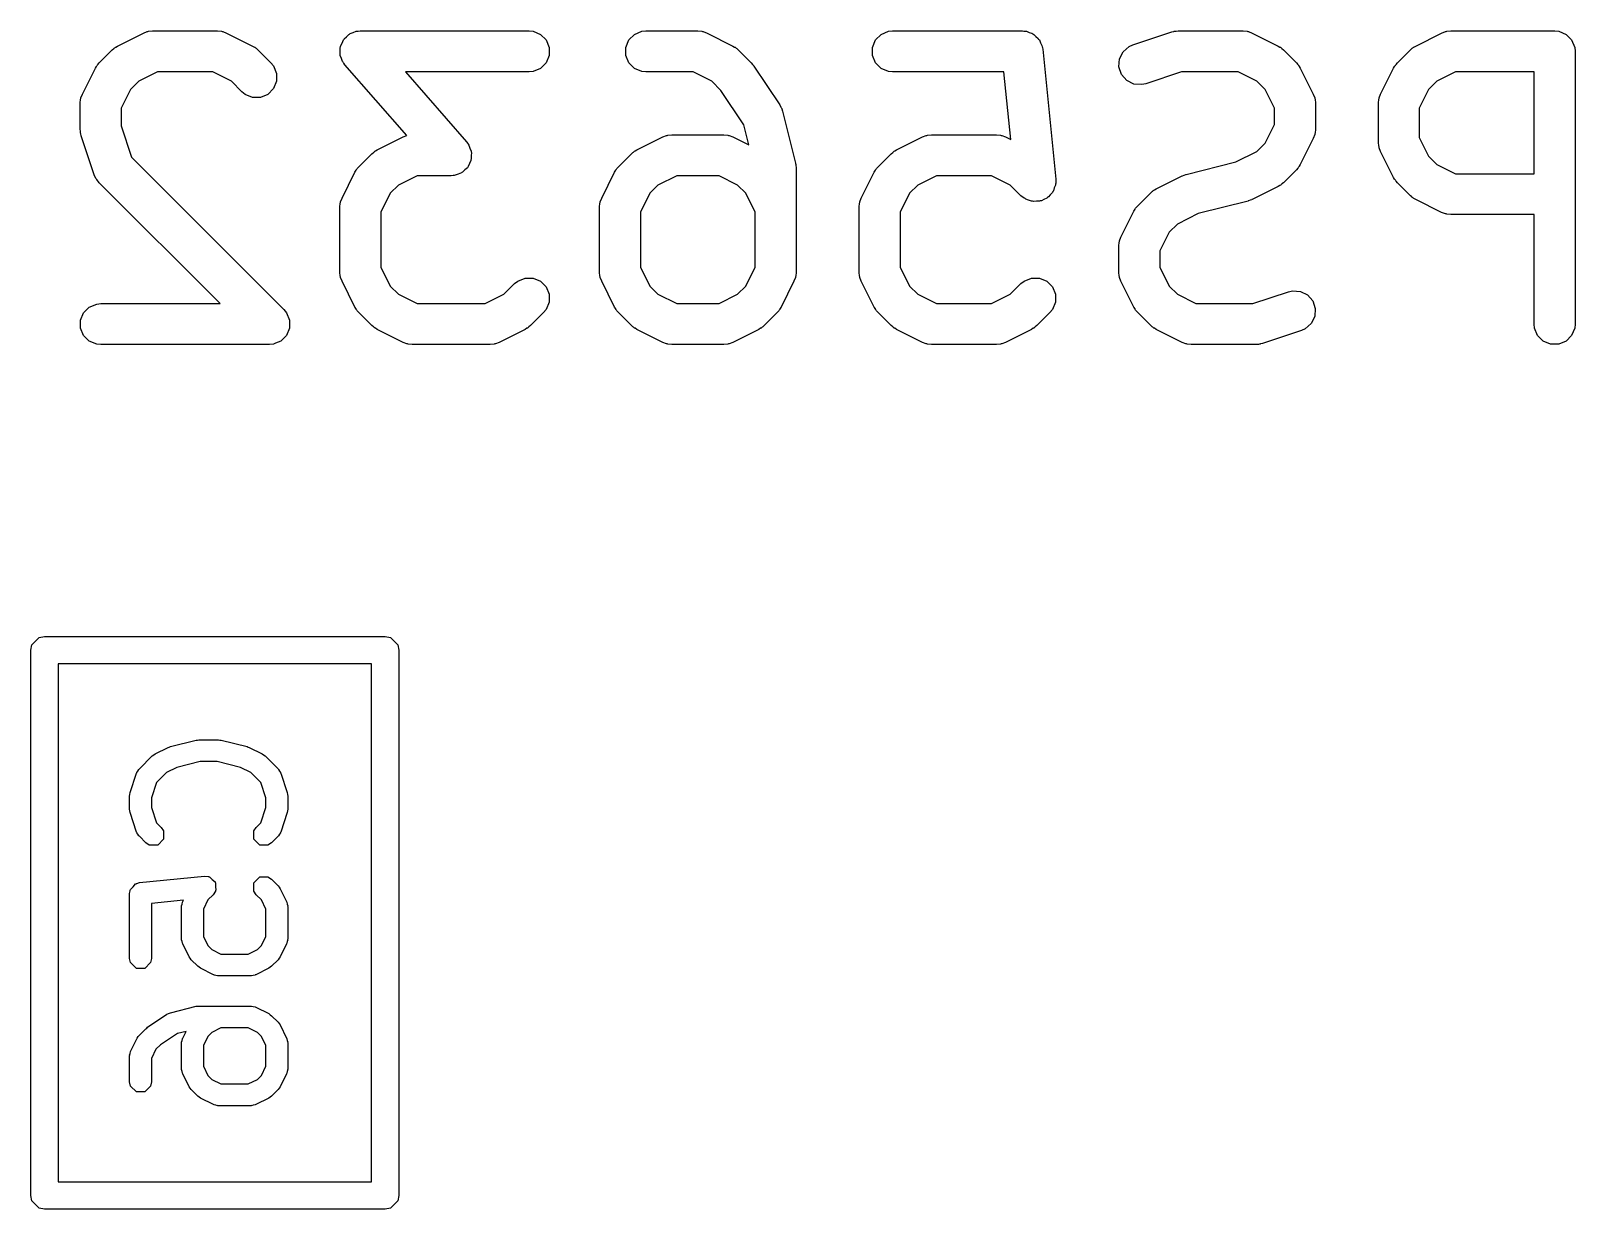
# Model space of a CAD drawing. Extents: x 2.01 to 5.6, y -4.28 to -1.65.
# Drawn here: x 3.1663 to 3.3893, y -3.8976 to -3.7276 of the extents above; entities that cross this region are included whole.
import ezdxf

# ---------------------------------------------------------------- set-up
doc = ezdxf.new("R2010")
doc.units = 0
doc.header["$MEASUREMENT"] = 0
doc.layers.add('BLACK', color=7, linetype='CONTINUOUS')

msp = doc.modelspace()

# ---------------------------------------------------------------- linework, layer by layer
at = {"layer": 'BLACK', "linetype": 'CONTINUOUS'}
for p, q in [((3.17884, -3.72974), (3.18259, -3.72786)), ((3.18259, -3.72786), (3.18313, -3.72766)), ((3.18313, -3.72766), (3.18324, -3.72765)), ((3.18324, -3.72765), (3.18334, -3.72761)), ((3.18334, -3.72761), (3.18391, -3.72755)), ((3.18391, -3.72755), (3.19329, -3.72755)), ((3.19329, -3.72755), (3.19386, -3.72761)), ((3.19386, -3.72761), (3.19396, -3.72765)), ((3.19396, -3.72765), (3.19407, -3.72766)), ((3.19407, -3.72766), (3.19461, -3.72786)), ((3.19461, -3.72786), (3.19836, -3.72974)), ((3.21157, -3.7287), (3.21193, -3.72839)), ((3.21193, -3.72839), (3.21227, -3.72805)), ((3.21227, -3.72805), (3.21236, -3.72801)), ((3.21236, -3.72801), (3.21244, -3.72795)), ((3.21244, -3.72795), (3.21289, -3.72779)), ((3.21289, -3.72779), (3.21333, -3.72761)), ((3.21333, -3.72761), (3.21348, -3.72759)), ((3.21348, -3.72759), (3.21353, -3.72758)), ((3.21353, -3.72758), (3.21361, -3.72758)), ((3.21361, -3.72758), (3.21391, -3.72755)), ((3.21391, -3.72755), (3.23828, -3.72755)), ((3.23828, -3.72755), (3.23886, -3.72761)), ((3.23886, -3.72761), (3.23992, -3.72805)), ((3.23992, -3.72805), (3.24074, -3.72886)), ((3.2527, -3.72886), (3.25352, -3.72805)), ((3.25352, -3.72805), (3.25458, -3.72761)), ((3.25458, -3.72761), (3.25516, -3.72755)), ((3.25516, -3.72755), (3.26265, -3.72755)), ((3.26265, -3.72755), (3.26323, -3.72761)), ((3.26323, -3.72761), (3.26333, -3.72765)), ((3.26333, -3.72765), (3.26343, -3.72766)), ((3.26343, -3.72766), (3.26398, -3.72786)), ((3.26398, -3.72786), (3.26772, -3.72974)), ((3.28832, -3.72886), (3.28914, -3.72805)), ((3.28914, -3.72805), (3.2902, -3.72761)), ((3.2902, -3.72761), (3.29078, -3.72755)), ((3.29078, -3.72755), (3.30952, -3.72755)), ((3.30952, -3.72755), (3.30974, -3.72757)), ((3.30974, -3.72757), (3.30981, -3.72757)), ((3.30981, -3.72757), (3.30988, -3.72759)), ((3.30988, -3.72759), (3.3101, -3.72761)), ((3.3101, -3.72761), (3.3105, -3.72777)), ((3.3105, -3.72777), (3.31091, -3.7279)), ((3.31091, -3.7279), (3.31103, -3.72799)), ((3.31103, -3.72799), (3.31116, -3.72805)), ((3.31116, -3.72805), (3.31147, -3.72835)), ((3.31147, -3.72835), (3.3118, -3.72863)), ((3.32546, -3.72958), (3.33109, -3.7277)), ((3.33109, -3.7277), (3.33137, -3.72764)), ((3.33137, -3.72764), (3.33144, -3.72761)), ((3.33144, -3.72761), (3.33155, -3.7276)), ((3.33155, -3.7276), (3.33165, -3.72758)), ((3.33165, -3.72758), (3.33173, -3.72758)), ((3.33173, -3.72758), (3.33202, -3.72755)), ((3.33202, -3.72755), (3.34139, -3.72755)), ((3.34139, -3.72755), (3.34197, -3.72761)), ((3.34197, -3.72761), (3.34207, -3.72765)), ((3.34207, -3.72765), (3.34217, -3.72766)), ((3.34217, -3.72766), (3.34272, -3.72786)), ((3.34272, -3.72786), (3.34646, -3.72974)), ((3.36632, -3.72974), (3.37007, -3.72786)), ((3.37007, -3.72786), (3.37061, -3.72766)), ((3.37061, -3.72766), (3.37072, -3.72765)), ((3.37072, -3.72765), (3.37081, -3.72761)), ((3.37081, -3.72761), (3.37139, -3.72755)), ((3.37139, -3.72755), (3.38639, -3.72755)), ((3.38639, -3.72755), (3.38697, -3.72761)), ((3.38697, -3.72761), (3.38803, -3.72805)), ((3.38803, -3.72805), (3.38884, -3.72886)), ((3.1762, -3.73217), (3.17808, -3.73029)), ((3.17808, -3.73029), (3.1783, -3.73011)), ((3.1783, -3.73011), (3.17835, -3.73005)), ((3.17835, -3.73005), (3.17844, -3.72999)), ((3.17844, -3.72999), (3.17852, -3.72992)), ((3.17852, -3.72992), (3.1786, -3.72989)), ((3.1786, -3.72989), (3.17884, -3.72974)), ((3.19836, -3.72974), (3.19861, -3.72989)), ((3.19861, -3.72989), (3.19868, -3.72992)), ((3.19868, -3.72992), (3.19876, -3.72999)), ((3.19876, -3.72999), (3.19885, -3.73005)), ((3.19885, -3.73005), (3.1989, -3.73011)), ((3.1989, -3.73011), (3.19913, -3.73029)), ((3.19913, -3.73029), (3.201, -3.73217)), ((3.21098, -3.73089), (3.21101, -3.73041)), ((3.21101, -3.72993), (3.21105, -3.72984)), ((3.21101, -3.73041), (3.21101, -3.72993)), ((3.21105, -3.72984), (3.21106, -3.72974)), ((3.21106, -3.72974), (3.21127, -3.72931)), ((3.21127, -3.72931), (3.21146, -3.72886)), ((3.21146, -3.72886), (3.21153, -3.72879)), ((3.21153, -3.72879), (3.21157, -3.7287)), ((3.24074, -3.72886), (3.24118, -3.72993)), ((3.24118, -3.72993), (3.24118, -3.73108)), ((3.25226, -3.72993), (3.2527, -3.72886)), ((3.25226, -3.73108), (3.25226, -3.72993)), ((3.26772, -3.72974), (3.26797, -3.72989)), ((3.26797, -3.72989), (3.26804, -3.72992)), ((3.26804, -3.72992), (3.26813, -3.72999)), ((3.26813, -3.72999), (3.26821, -3.73005)), ((3.26821, -3.73005), (3.26827, -3.73011)), ((3.26827, -3.73011), (3.26849, -3.73029)), ((3.26849, -3.73029), (3.27037, -3.73217)), ((3.28788, -3.72993), (3.28832, -3.72886)), ((3.28788, -3.73108), (3.28788, -3.72993)), ((3.3118, -3.72863), (3.31187, -3.72876)), ((3.31187, -3.72876), (3.31198, -3.72886)), ((3.31198, -3.72886), (3.31214, -3.72926)), ((3.31214, -3.72926), (3.31235, -3.72964)), ((3.31235, -3.72964), (3.31239, -3.72986)), ((3.31239, -3.72986), (3.31242, -3.72993)), ((3.31242, -3.72993), (3.31242, -3.73)), ((3.31242, -3.73), (3.31246, -3.73021)), ((3.31246, -3.73021), (3.31434, -3.74896)), ((3.32355, -3.7316), (3.32406, -3.73057)), ((3.32406, -3.73057), (3.32493, -3.72981)), ((3.32493, -3.72981), (3.32546, -3.72958)), ((3.34646, -3.72974), (3.34671, -3.72989)), ((3.34671, -3.72989), (3.34678, -3.72992)), ((3.34678, -3.72992), (3.34687, -3.72999)), ((3.34687, -3.72999), (3.34695, -3.73005)), ((3.34695, -3.73005), (3.34701, -3.73011)), ((3.34701, -3.73011), (3.34723, -3.73029)), ((3.34723, -3.73029), (3.34911, -3.73217)), ((3.36368, -3.73217), (3.36555, -3.73029)), ((3.36555, -3.73029), (3.36578, -3.73011)), ((3.36578, -3.73011), (3.36583, -3.73005)), ((3.36583, -3.73005), (3.36592, -3.72999)), ((3.36592, -3.72999), (3.366, -3.72992)), ((3.366, -3.72992), (3.36607, -3.72989)), ((3.36607, -3.72989), (3.36632, -3.72974)), ((3.38884, -3.72886), (3.38929, -3.72993)), ((3.38929, -3.72993), (3.38934, -3.7305)), ((3.38934, -3.7305), (3.38934, -3.76987)), ((3.17377, -3.73668), (3.17565, -3.73293)), ((3.17565, -3.73293), (3.17581, -3.73269)), ((3.17581, -3.73269), (3.17584, -3.73261)), ((3.17584, -3.73261), (3.1759, -3.73253)), ((3.1759, -3.73253), (3.17596, -3.73244)), ((3.17596, -3.73244), (3.17602, -3.73239)), ((3.17602, -3.73239), (3.1762, -3.73217)), ((3.201, -3.73217), (3.20137, -3.73261)), ((3.20137, -3.73261), (3.20181, -3.73368)), ((3.21101, -3.73098), (3.21098, -3.73089)), ((3.21101, -3.73108), (3.21101, -3.73098)), ((3.2112, -3.73152), (3.21101, -3.73108)), ((3.21135, -3.73198), (3.2112, -3.73152)), ((3.21143, -3.73209), (3.21135, -3.73198)), ((3.21146, -3.73215), (3.21143, -3.73209)), ((3.21151, -3.7322), (3.21146, -3.73215)), ((3.21169, -3.73245), (3.21151, -3.7322)), ((3.22062, -3.74266), (3.21169, -3.73245)), ((3.23992, -3.73296), (3.23886, -3.7334)), ((3.24074, -3.73215), (3.23992, -3.73296)), ((3.24118, -3.73108), (3.24074, -3.73215)), ((3.2527, -3.73215), (3.25226, -3.73108)), ((3.25352, -3.73296), (3.2527, -3.73215)), ((3.25458, -3.7334), (3.25352, -3.73296)), ((3.27037, -3.73217), (3.27037, -3.73217)), ((3.27037, -3.73217), (3.27037, -3.73217)), ((3.27037, -3.73217), (3.27056, -3.7324)), ((3.27056, -3.7324), (3.27073, -3.73261)), ((3.27073, -3.73261), (3.27073, -3.73261)), ((3.27073, -3.73261), (3.27074, -3.73262)), ((3.27074, -3.73262), (3.27449, -3.73824)), ((3.28832, -3.73215), (3.28788, -3.73108)), ((3.28914, -3.73296), (3.28832, -3.73215)), ((3.2902, -3.7334), (3.28914, -3.73296)), ((3.32347, -3.73275), (3.32355, -3.7316)), ((3.32383, -3.73384), (3.32347, -3.73275)), ((3.34911, -3.73217), (3.34929, -3.73239)), ((3.34929, -3.73239), (3.34935, -3.73244)), ((3.34935, -3.73244), (3.34941, -3.73253)), ((3.34941, -3.73253), (3.34947, -3.73261)), ((3.34947, -3.73261), (3.3495, -3.73269)), ((3.3495, -3.73269), (3.34966, -3.73293)), ((3.34966, -3.73293), (3.35153, -3.73668)), ((3.36125, -3.73668), (3.36313, -3.73293)), ((3.36313, -3.73293), (3.36328, -3.73269)), ((3.36328, -3.73269), (3.36331, -3.73261)), ((3.36331, -3.73261), (3.36338, -3.73253)), ((3.36338, -3.73253), (3.36343, -3.73244)), ((3.36343, -3.73244), (3.36349, -3.73239)), ((3.36349, -3.73239), (3.36368, -3.73217)), ((3.18191, -3.73481), (3.18072, -3.736)), ((3.18461, -3.73346), (3.18191, -3.73481)), ((3.19259, -3.73346), (3.18461, -3.73346)), ((3.19529, -3.73481), (3.19259, -3.73346)), ((3.19682, -3.73634), (3.19529, -3.73481)), ((3.20181, -3.73483), (3.20137, -3.73589)), ((3.20181, -3.73368), (3.20181, -3.73483)), ((3.23828, -3.73346), (3.22042, -3.73346)), ((3.22042, -3.73346), (3.22926, -3.74356)), ((3.23886, -3.7334), (3.23828, -3.73346)), ((3.25516, -3.73346), (3.25458, -3.7334)), ((3.26196, -3.73346), (3.25516, -3.73346)), ((3.26466, -3.73481), (3.26196, -3.73346)), ((3.26598, -3.73614), (3.26466, -3.73481)), ((3.29078, -3.73346), (3.2902, -3.7334)), ((3.30685, -3.73346), (3.29078, -3.73346)), ((3.30783, -3.74323), (3.30685, -3.73346)), ((3.32459, -3.73471), (3.32383, -3.73384)), ((3.32562, -3.73523), (3.32459, -3.73471)), ((3.32677, -3.73531), (3.32562, -3.73523)), ((3.32733, -3.73518), (3.32677, -3.73531)), ((3.3325, -3.73346), (3.32733, -3.73518)), ((3.3407, -3.73346), (3.3325, -3.73346)), ((3.3434, -3.73481), (3.3407, -3.73346)), ((3.34459, -3.736), (3.3434, -3.73481)), ((3.36939, -3.73481), (3.36819, -3.736)), ((3.37209, -3.73346), (3.36939, -3.73481)), ((3.38344, -3.73346), (3.37209, -3.73346)), ((3.38344, -3.74817), (3.38344, -3.73346)), ((3.17346, -3.738), (3.17352, -3.73743)), ((3.17352, -3.73743), (3.17356, -3.73733)), ((3.17356, -3.73733), (3.17357, -3.73722)), ((3.17357, -3.73722), (3.17377, -3.73668)), ((3.18072, -3.736), (3.17937, -3.7387)), ((3.19727, -3.73671), (3.19682, -3.73634)), ((3.19834, -3.73715), (3.19727, -3.73671)), ((3.19949, -3.73715), (3.19834, -3.73715)), ((3.20055, -3.73671), (3.19949, -3.73715)), ((3.20137, -3.73589), (3.20055, -3.73671)), ((3.26929, -3.74109), (3.26598, -3.73614)), ((3.34594, -3.7387), (3.34459, -3.736)), ((3.35153, -3.73668), (3.35174, -3.73722)), ((3.35174, -3.73722), (3.35175, -3.73733)), ((3.35175, -3.73733), (3.35179, -3.73743)), ((3.35179, -3.73743), (3.35185, -3.738)), ((3.36094, -3.738), (3.361, -3.73743)), ((3.361, -3.73743), (3.36104, -3.73733)), ((3.36104, -3.73722), (3.36125, -3.73668)), ((3.36104, -3.73733), (3.36104, -3.73722)), ((3.36819, -3.736), (3.36684, -3.7387)), ((3.17346, -3.74175), (3.17346, -3.738)), ((3.17937, -3.7387), (3.17937, -3.74127)), ((3.27449, -3.73824), (3.27465, -3.73856)), ((3.27465, -3.73856), (3.2747, -3.73862)), ((3.2747, -3.73862), (3.27472, -3.73869)), ((3.27472, -3.73869), (3.27476, -3.73875)), ((3.27476, -3.73875), (3.27477, -3.73882)), ((3.27477, -3.73882), (3.27489, -3.73916)), ((3.27489, -3.73916), (3.27677, -3.74666)), ((3.34594, -3.74106), (3.34594, -3.7387)), ((3.35185, -3.738), (3.35185, -3.74175)), ((3.36094, -3.74363), (3.36094, -3.738)), ((3.36684, -3.7387), (3.36684, -3.74293)), ((3.17349, -3.74204), (3.17346, -3.74175)), ((3.17937, -3.74127), (3.18087, -3.74578)), ((3.27002, -3.74401), (3.26929, -3.74109)), ((3.34459, -3.74375), (3.34594, -3.74106)), ((3.35185, -3.74175), (3.35179, -3.74233)), ((3.17349, -3.74212), (3.17349, -3.74204)), ((3.17351, -3.74222), (3.17349, -3.74212)), ((3.17352, -3.74233), (3.17351, -3.74222)), ((3.17355, -3.7424), (3.17352, -3.74233)), ((3.17361, -3.74269), (3.17355, -3.7424)), ((3.17549, -3.74831), (3.17361, -3.74269)), ((3.21634, -3.74474), (3.22009, -3.74286)), ((3.22009, -3.74286), (3.22062, -3.74266)), ((3.22926, -3.74356), (3.22943, -3.74381)), ((3.22943, -3.74381), (3.22949, -3.74386)), ((3.22949, -3.74386), (3.22951, -3.74391)), ((3.22951, -3.74391), (3.22959, -3.74403)), ((3.22959, -3.74403), (3.22975, -3.74448)), ((3.25384, -3.74474), (3.25758, -3.74286)), ((3.25758, -3.74286), (3.25813, -3.74265)), ((3.25813, -3.74265), (3.25823, -3.74265)), ((3.25823, -3.74265), (3.25833, -3.74261)), ((3.25833, -3.74261), (3.25891, -3.74255)), ((3.25891, -3.74255), (3.2664, -3.74255)), ((3.2664, -3.74255), (3.26698, -3.74261)), ((3.26698, -3.74261), (3.26708, -3.74265)), ((3.26708, -3.74265), (3.26718, -3.74265)), ((3.26718, -3.74265), (3.26772, -3.74286)), ((3.26772, -3.74286), (3.27002, -3.74401)), ((3.29133, -3.74474), (3.29508, -3.74286)), ((3.29508, -3.74286), (3.29562, -3.74265)), ((3.29562, -3.74265), (3.29573, -3.74265)), ((3.29573, -3.74265), (3.29582, -3.74261)), ((3.29582, -3.74261), (3.2964, -3.74255)), ((3.2964, -3.74255), (3.30577, -3.74255)), ((3.30577, -3.74255), (3.30635, -3.74261)), ((3.30635, -3.74261), (3.30645, -3.74265)), ((3.30645, -3.74265), (3.30655, -3.74265)), ((3.30655, -3.74265), (3.30709, -3.74286)), ((3.30709, -3.74286), (3.30783, -3.74323)), ((3.3434, -3.74495), (3.34459, -3.74375)), ((3.35153, -3.74307), (3.34966, -3.74682)), ((3.35174, -3.74253), (3.35153, -3.74307)), ((3.35175, -3.74243), (3.35174, -3.74253)), ((3.35179, -3.74233), (3.35175, -3.74243)), ((3.361, -3.7442), (3.36094, -3.74363)), ((3.36104, -3.7443), (3.361, -3.7442)), ((3.36684, -3.74293), (3.36819, -3.74563)), ((3.18087, -3.74578), (3.20288, -3.76779)), ((3.2137, -3.74716), (3.21557, -3.74529)), ((3.21557, -3.74529), (3.2158, -3.7451)), ((3.2158, -3.7451), (3.21585, -3.74504)), ((3.21585, -3.74504), (3.21594, -3.74499)), ((3.21594, -3.74499), (3.21602, -3.74492)), ((3.21602, -3.74492), (3.21609, -3.74489)), ((3.21609, -3.74489), (3.21634, -3.74474)), ((3.22989, -3.74627), (3.22967, -3.7467)), ((3.22975, -3.74448), (3.22993, -3.74493)), ((3.22993, -3.74608), (3.22989, -3.74617)), ((3.22989, -3.74617), (3.22989, -3.74627)), ((3.22993, -3.74493), (3.22993, -3.74503)), ((3.22993, -3.74503), (3.22996, -3.74512)), ((3.22996, -3.74512), (3.22993, -3.7456)), ((3.22993, -3.7456), (3.22993, -3.74608)), ((3.25119, -3.74716), (3.25307, -3.74529)), ((3.25307, -3.74529), (3.25329, -3.7451)), ((3.25329, -3.7451), (3.25335, -3.74504)), ((3.25335, -3.74504), (3.25343, -3.74499)), ((3.25343, -3.74499), (3.25352, -3.74492)), ((3.25352, -3.74492), (3.25359, -3.74489)), ((3.25359, -3.74489), (3.25384, -3.74474)), ((3.28869, -3.74716), (3.29056, -3.74529)), ((3.29056, -3.74529), (3.29079, -3.7451)), ((3.29079, -3.7451), (3.29084, -3.74504)), ((3.29084, -3.74504), (3.29093, -3.74499)), ((3.29093, -3.74499), (3.29101, -3.74492)), ((3.29101, -3.74492), (3.29108, -3.74489)), ((3.29108, -3.74489), (3.29133, -3.74474)), ((3.34036, -3.74647), (3.3434, -3.74495)), ((3.36104, -3.74441), (3.36104, -3.7443)), ((3.36125, -3.74495), (3.36104, -3.74441)), ((3.36313, -3.7487), (3.36125, -3.74495)), ((3.36819, -3.74563), (3.36939, -3.74683)), ((3.17572, -3.74884), (3.17549, -3.74831)), ((3.21127, -3.75168), (3.21314, -3.74793)), ((3.21314, -3.74793), (3.2133, -3.74768)), ((3.2133, -3.74768), (3.21333, -3.74761)), ((3.21333, -3.74761), (3.2134, -3.74753)), ((3.2134, -3.74753), (3.21345, -3.74744)), ((3.21345, -3.74744), (3.21351, -3.74739)), ((3.21351, -3.74739), (3.2137, -3.74716)), ((3.22211, -3.74846), (3.21941, -3.7498)), ((3.22703, -3.74846), (3.22211, -3.74846)), ((3.22734, -3.74843), (3.22703, -3.74846)), ((3.22742, -3.74843), (3.22734, -3.74843)), ((3.22747, -3.74841), (3.22742, -3.74843)), ((3.22761, -3.7484), (3.22747, -3.74841)), ((3.22805, -3.74822), (3.22761, -3.7484)), ((3.22851, -3.74806), (3.22805, -3.74822)), ((3.22858, -3.748), (3.22851, -3.74806)), ((3.22867, -3.74796), (3.22858, -3.748)), ((3.22901, -3.74762), (3.22867, -3.74796)), ((3.22937, -3.7473), (3.22901, -3.74762)), ((3.22942, -3.74721), (3.22937, -3.7473)), ((3.22949, -3.74714), (3.22942, -3.74721)), ((3.22967, -3.7467), (3.22949, -3.74714)), ((3.24877, -3.75168), (3.25064, -3.74793)), ((3.25064, -3.74793), (3.2508, -3.74768)), ((3.2508, -3.74768), (3.25083, -3.74761)), ((3.25083, -3.74761), (3.25089, -3.74753)), ((3.25089, -3.74753), (3.25095, -3.74744)), ((3.25095, -3.74744), (3.25101, -3.74739)), ((3.25101, -3.74739), (3.25119, -3.74716)), ((3.2596, -3.74846), (3.2569, -3.7498)), ((3.26571, -3.74846), (3.2596, -3.74846)), ((3.2684, -3.7498), (3.26571, -3.74846)), ((3.27677, -3.74666), (3.27678, -3.74676)), ((3.27678, -3.74676), (3.2768, -3.7468)), ((3.2768, -3.7468), (3.27682, -3.74702)), ((3.27682, -3.74702), (3.27685, -3.74723)), ((3.27685, -3.74723), (3.27685, -3.74728)), ((3.27685, -3.74728), (3.27686, -3.74738)), ((3.27686, -3.74738), (3.27686, -3.76238)), ((3.28626, -3.75168), (3.28814, -3.74793)), ((3.28814, -3.74793), (3.28829, -3.74768)), ((3.28829, -3.74768), (3.28832, -3.74761)), ((3.28832, -3.74761), (3.28839, -3.74753)), ((3.28839, -3.74753), (3.28844, -3.74744)), ((3.28844, -3.74744), (3.2885, -3.74739)), ((3.2885, -3.74739), (3.28869, -3.74716)), ((3.2971, -3.74846), (3.2944, -3.7498)), ((3.30508, -3.74846), (3.2971, -3.74846)), ((3.30777, -3.7498), (3.30508, -3.74846)), ((3.32883, -3.75036), (3.33258, -3.74849)), ((3.33258, -3.74849), (3.33262, -3.74847)), ((3.33262, -3.74847), (3.33263, -3.74846)), ((3.33263, -3.74846), (3.33288, -3.74837)), ((3.33288, -3.74837), (3.33312, -3.74828)), ((3.33312, -3.74828), (3.33314, -3.74828)), ((3.33314, -3.74828), (3.33318, -3.74826)), ((3.33318, -3.74826), (3.34036, -3.74647)), ((3.34911, -3.74759), (3.34723, -3.74947)), ((3.34929, -3.74736), (3.34911, -3.74759)), ((3.34935, -3.74731), (3.34929, -3.74736)), ((3.34941, -3.74722), (3.34935, -3.74731)), ((3.34947, -3.74714), (3.34941, -3.74722)), ((3.3495, -3.74707), (3.34947, -3.74714)), ((3.34966, -3.74682), (3.3495, -3.74707)), ((3.36939, -3.74683), (3.37209, -3.74817)), ((3.37209, -3.74817), (3.38344, -3.74817)), ((3.17579, -3.74892), (3.17572, -3.74884)), ((3.17584, -3.74902), (3.17579, -3.74892)), ((3.1762, -3.74947), (3.17584, -3.74902)), ((3.19366, -3.76692), (3.1762, -3.74947)), ((3.21941, -3.7498), (3.21821, -3.751)), ((3.2569, -3.7498), (3.25571, -3.751)), ((3.2696, -3.751), (3.2684, -3.7498)), ((3.2944, -3.7498), (3.2932, -3.751)), ((3.30931, -3.75134), (3.30777, -3.7498)), ((3.31385, -3.75089), (3.31355, -3.7512)), ((3.31391, -3.75076), (3.31385, -3.75089)), ((3.314, -3.75064), (3.31391, -3.75076)), ((3.31413, -3.75023), (3.314, -3.75064)), ((3.31429, -3.74983), (3.31413, -3.75023)), ((3.31434, -3.74954), (3.31429, -3.74968)), ((3.31429, -3.74968), (3.31429, -3.74983)), ((3.31434, -3.74896), (3.31434, -3.74954)), ((3.32618, -3.75279), (3.32806, -3.75091)), ((3.32806, -3.75091), (3.32828, -3.75073)), ((3.32828, -3.75073), (3.32834, -3.75067)), ((3.32834, -3.75067), (3.32842, -3.75061)), ((3.32842, -3.75061), (3.32851, -3.75055)), ((3.32851, -3.75055), (3.32858, -3.75052)), ((3.32858, -3.75052), (3.32883, -3.75036)), ((3.34646, -3.75002), (3.34272, -3.75189)), ((3.34671, -3.74986), (3.34646, -3.75002)), ((3.34678, -3.74983), (3.34671, -3.74986)), ((3.34687, -3.74977), (3.34678, -3.74983)), ((3.34695, -3.74971), (3.34687, -3.74977)), ((3.34701, -3.74965), (3.34695, -3.74971)), ((3.34723, -3.74947), (3.34701, -3.74965)), ((3.36328, -3.74895), (3.36313, -3.7487)), ((3.36331, -3.74902), (3.36328, -3.74895)), ((3.36338, -3.7491), (3.36331, -3.74902)), ((3.36343, -3.74919), (3.36338, -3.7491)), ((3.36349, -3.74924), (3.36343, -3.74919)), ((3.36368, -3.74947), (3.36349, -3.74924)), ((3.36555, -3.75134), (3.36368, -3.74947)), ((3.21096, -3.753), (3.21101, -3.75243)), ((3.21096, -3.76238), (3.21096, -3.753)), ((3.21101, -3.75243), (3.21106, -3.75233)), ((3.21106, -3.75222), (3.21127, -3.75168)), ((3.21106, -3.75233), (3.21106, -3.75222)), ((3.21821, -3.751), (3.21686, -3.7537)), ((3.24845, -3.753), (3.24851, -3.75243)), ((3.24845, -3.76238), (3.24845, -3.753)), ((3.24851, -3.75243), (3.24855, -3.75233)), ((3.24855, -3.75233), (3.24856, -3.75222)), ((3.24856, -3.75222), (3.24877, -3.75168)), ((3.25571, -3.751), (3.25436, -3.7537)), ((3.27095, -3.7537), (3.2696, -3.751)), ((3.28595, -3.753), (3.28601, -3.75243)), ((3.28595, -3.76238), (3.28595, -3.753)), ((3.28601, -3.75243), (3.28605, -3.75233)), ((3.28605, -3.75222), (3.28626, -3.75168)), ((3.28605, -3.75233), (3.28605, -3.75222)), ((3.2932, -3.751), (3.29185, -3.7537)), ((3.30976, -3.75171), (3.30931, -3.75134)), ((3.3099, -3.75176), (3.30976, -3.75171)), ((3.31001, -3.75186), (3.3099, -3.75176)), ((3.31042, -3.75198), (3.31001, -3.75186)), ((3.31082, -3.75215), (3.31042, -3.75198)), ((3.31097, -3.75215), (3.31082, -3.75215)), ((3.31111, -3.75219), (3.31097, -3.75215)), ((3.31154, -3.75215), (3.31111, -3.75219)), ((3.31197, -3.75215), (3.31154, -3.75215)), ((3.31211, -3.75209), (3.31197, -3.75215)), ((3.31226, -3.75208), (3.31211, -3.75209)), ((3.31264, -3.75187), (3.31226, -3.75208)), ((3.31304, -3.75171), (3.31264, -3.75187)), ((3.31314, -3.7516), (3.31304, -3.75171)), ((3.31328, -3.75153), (3.31314, -3.7516)), ((3.31355, -3.7512), (3.31328, -3.75153)), ((3.32588, -3.75316), (3.32594, -3.75307)), ((3.32594, -3.75307), (3.326, -3.75302)), ((3.326, -3.75302), (3.32618, -3.75279)), ((3.34211, -3.75212), (3.33493, -3.75391)), ((3.34215, -3.7521), (3.34211, -3.75212)), ((3.34217, -3.7521), (3.34215, -3.7521)), ((3.34241, -3.75201), (3.34217, -3.7521)), ((3.34266, -3.75192), (3.34241, -3.75201)), ((3.34267, -3.75191), (3.34266, -3.75192)), ((3.34272, -3.75189), (3.34267, -3.75191)), ((3.36578, -3.75153), (3.36555, -3.75134)), ((3.36583, -3.75158), (3.36578, -3.75153)), ((3.36592, -3.75164), (3.36583, -3.75158)), ((3.366, -3.75171), (3.36592, -3.75164)), ((3.36607, -3.75174), (3.366, -3.75171)), ((3.36632, -3.75189), (3.36607, -3.75174)), ((3.37007, -3.75377), (3.36632, -3.75189)), ((3.21686, -3.7537), (3.21686, -3.76168)), ((3.25436, -3.7537), (3.25436, -3.76168)), ((3.27095, -3.76168), (3.27095, -3.7537)), ((3.29185, -3.7537), (3.29185, -3.76168)), ((3.32376, -3.75731), (3.32563, -3.75356)), ((3.32563, -3.75356), (3.32579, -3.75331)), ((3.32579, -3.75331), (3.32582, -3.75324)), ((3.32582, -3.75324), (3.32588, -3.75316)), ((3.33493, -3.75391), (3.3319, -3.75543)), ((3.37061, -3.75398), (3.37007, -3.75377)), ((3.37072, -3.75398), (3.37061, -3.75398)), ((3.37081, -3.75402), (3.37072, -3.75398)), ((3.37139, -3.75408), (3.37081, -3.75402)), ((3.38344, -3.75408), (3.37139, -3.75408)), ((3.38344, -3.76987), (3.38344, -3.75408)), ((3.32355, -3.75785), (3.32376, -3.75731)), ((3.3307, -3.75663), (3.32935, -3.75932)), ((3.3319, -3.75543), (3.3307, -3.75663)), ((3.32344, -3.75863), (3.3235, -3.75805)), ((3.32344, -3.76238), (3.32344, -3.75863)), ((3.3235, -3.75805), (3.32354, -3.75795)), ((3.32354, -3.75795), (3.32355, -3.75785)), ((3.32935, -3.75932), (3.32935, -3.76168)), ((3.21686, -3.76168), (3.21821, -3.76438)), ((3.25436, -3.76168), (3.25571, -3.76438)), ((3.2696, -3.76438), (3.27095, -3.76168)), ((3.29185, -3.76168), (3.2932, -3.76438)), ((3.32935, -3.76168), (3.3307, -3.76438)), ((3.21101, -3.76295), (3.21096, -3.76238)), ((3.21106, -3.76305), (3.21101, -3.76295)), ((3.21106, -3.76316), (3.21106, -3.76305)), ((3.21127, -3.7637), (3.21106, -3.76316)), ((3.21314, -3.76745), (3.21127, -3.7637)), ((3.23466, -3.76557), (3.23619, -3.76404)), ((3.23619, -3.76404), (3.23664, -3.76367)), ((3.23664, -3.76367), (3.23771, -3.76323)), ((3.23771, -3.76323), (3.23886, -3.76323)), ((3.23886, -3.76323), (3.23992, -3.76367)), ((3.23992, -3.76367), (3.24074, -3.76448)), ((3.24851, -3.76295), (3.24845, -3.76238)), ((3.24855, -3.76305), (3.24851, -3.76295)), ((3.24856, -3.76316), (3.24855, -3.76305)), ((3.24877, -3.7637), (3.24856, -3.76316)), ((3.25064, -3.76745), (3.24877, -3.7637)), ((3.27654, -3.7637), (3.27467, -3.76745)), ((3.27675, -3.76316), (3.27654, -3.7637)), ((3.27676, -3.76305), (3.27675, -3.76316)), ((3.2768, -3.76295), (3.27676, -3.76305)), ((3.27686, -3.76238), (3.2768, -3.76295)), ((3.28601, -3.76295), (3.28595, -3.76238)), ((3.28605, -3.76305), (3.28601, -3.76295)), ((3.28605, -3.76316), (3.28605, -3.76305)), ((3.28626, -3.7637), (3.28605, -3.76316)), ((3.28814, -3.76745), (3.28626, -3.7637)), ((3.30777, -3.76557), (3.30931, -3.76404)), ((3.30931, -3.76404), (3.30976, -3.76367)), ((3.30976, -3.76367), (3.31082, -3.76323)), ((3.31082, -3.76323), (3.31197, -3.76323)), ((3.31197, -3.76323), (3.31304, -3.76367)), ((3.31304, -3.76367), (3.31385, -3.76448)), ((3.3235, -3.76295), (3.32344, -3.76238)), ((3.32354, -3.76305), (3.3235, -3.76295)), ((3.32355, -3.76316), (3.32354, -3.76305)), ((3.32376, -3.7637), (3.32355, -3.76316)), ((3.32563, -3.76745), (3.32376, -3.7637)), ((3.21821, -3.76438), (3.21941, -3.76557)), ((3.21941, -3.76557), (3.22211, -3.76692)), ((3.23196, -3.76692), (3.23466, -3.76557)), ((3.24074, -3.76448), (3.24118, -3.76555)), ((3.24118, -3.76555), (3.24118, -3.7667)), ((3.25571, -3.76438), (3.2569, -3.76557)), ((3.2569, -3.76557), (3.2596, -3.76692)), ((3.26571, -3.76692), (3.2684, -3.76557)), ((3.2684, -3.76557), (3.2696, -3.76438)), ((3.2932, -3.76438), (3.2944, -3.76557)), ((3.2944, -3.76557), (3.2971, -3.76692)), ((3.30508, -3.76692), (3.30777, -3.76557)), ((3.31385, -3.76448), (3.31429, -3.76555)), ((3.31429, -3.76555), (3.31429, -3.7667)), ((3.3307, -3.76438), (3.3319, -3.76557)), ((3.3319, -3.76557), (3.33459, -3.76692)), ((3.34279, -3.76692), (3.34796, -3.7652)), ((3.34796, -3.7652), (3.34852, -3.76507)), ((3.34852, -3.76507), (3.34967, -3.76515)), ((3.34967, -3.76515), (3.3507, -3.76567)), ((3.3507, -3.76567), (3.35146, -3.76654)), ((3.17352, -3.7693), (3.17396, -3.76823)), ((3.17396, -3.76823), (3.17477, -3.76742)), ((3.17477, -3.76742), (3.17584, -3.76698)), ((3.17584, -3.76698), (3.17642, -3.76692)), ((3.17642, -3.76692), (3.19366, -3.76692)), ((3.20288, -3.76779), (3.20324, -3.76823)), ((3.20324, -3.76823), (3.20368, -3.7693)), ((3.2133, -3.76769), (3.21314, -3.76745)), ((3.21333, -3.76777), (3.2133, -3.76769)), ((3.2134, -3.76785), (3.21333, -3.76777)), ((3.21345, -3.76794), (3.2134, -3.76785)), ((3.21351, -3.76799), (3.21345, -3.76794)), ((3.2137, -3.76821), (3.21351, -3.76799)), ((3.21557, -3.77009), (3.2137, -3.76821)), ((3.22211, -3.76692), (3.23196, -3.76692)), ((3.24037, -3.76821), (3.2385, -3.77009)), ((3.24074, -3.76777), (3.24037, -3.76821)), ((3.24118, -3.7667), (3.24074, -3.76777)), ((3.2508, -3.76769), (3.25064, -3.76745)), ((3.25083, -3.76777), (3.2508, -3.76769)), ((3.25089, -3.76785), (3.25083, -3.76777)), ((3.25095, -3.76794), (3.25089, -3.76785)), ((3.25101, -3.76799), (3.25095, -3.76794)), ((3.25119, -3.76821), (3.25101, -3.76799)), ((3.25307, -3.77009), (3.25119, -3.76821)), ((3.2596, -3.76692), (3.26571, -3.76692)), ((3.27412, -3.76821), (3.27224, -3.77009)), ((3.2743, -3.76799), (3.27412, -3.76821)), ((3.27436, -3.76794), (3.2743, -3.76799)), ((3.27442, -3.76785), (3.27436, -3.76794)), ((3.27448, -3.76777), (3.27442, -3.76785)), ((3.27451, -3.76769), (3.27448, -3.76777)), ((3.27467, -3.76745), (3.27451, -3.76769)), ((3.28829, -3.76769), (3.28814, -3.76745)), ((3.28832, -3.76777), (3.28829, -3.76769)), ((3.28839, -3.76785), (3.28832, -3.76777)), ((3.28844, -3.76794), (3.28839, -3.76785)), ((3.2885, -3.76799), (3.28844, -3.76794)), ((3.28869, -3.76821), (3.2885, -3.76799)), ((3.29056, -3.77009), (3.28869, -3.76821)), ((3.2971, -3.76692), (3.30508, -3.76692)), ((3.31349, -3.76821), (3.31161, -3.77009)), ((3.31385, -3.76777), (3.31349, -3.76821)), ((3.31429, -3.7667), (3.31385, -3.76777)), ((3.32579, -3.76769), (3.32563, -3.76745)), ((3.32582, -3.76777), (3.32579, -3.76769)), ((3.32588, -3.76785), (3.32582, -3.76777)), ((3.32594, -3.76794), (3.32588, -3.76785)), ((3.326, -3.76799), (3.32594, -3.76794)), ((3.32618, -3.76821), (3.326, -3.76799)), ((3.32806, -3.77009), (3.32618, -3.76821)), ((3.33459, -3.76692), (3.34279, -3.76692)), ((3.35146, -3.76654), (3.35182, -3.76763)), ((3.35182, -3.76763), (3.35174, -3.76878)), ((3.17352, -3.77045), (3.17352, -3.7693)), ((3.17396, -3.77152), (3.17352, -3.77045)), ((3.20368, -3.77045), (3.20324, -3.77152)), ((3.20368, -3.7693), (3.20368, -3.77045)), ((3.2158, -3.77027), (3.21557, -3.77009)), ((3.21585, -3.77033), (3.2158, -3.77027)), ((3.21594, -3.77039), (3.21585, -3.77033)), ((3.21602, -3.77046), (3.21594, -3.77039)), ((3.21609, -3.77048), (3.21602, -3.77046)), ((3.21634, -3.77064), (3.21609, -3.77048)), ((3.22009, -3.77252), (3.21634, -3.77064)), ((3.23773, -3.77064), (3.23398, -3.77252)), ((3.23798, -3.77048), (3.23773, -3.77064)), ((3.23805, -3.77046), (3.23798, -3.77048)), ((3.23813, -3.77039), (3.23805, -3.77046)), ((3.23822, -3.77033), (3.23813, -3.77039)), ((3.23827, -3.77027), (3.23822, -3.77033)), ((3.2385, -3.77009), (3.23827, -3.77027)), ((3.25329, -3.77027), (3.25307, -3.77009)), ((3.25335, -3.77033), (3.25329, -3.77027)), ((3.25343, -3.77039), (3.25335, -3.77033)), ((3.25352, -3.77046), (3.25343, -3.77039)), ((3.25359, -3.77048), (3.25352, -3.77046)), ((3.25384, -3.77064), (3.25359, -3.77048)), ((3.25758, -3.77252), (3.25384, -3.77064)), ((3.27147, -3.77064), (3.26772, -3.77252)), ((3.27172, -3.77048), (3.27147, -3.77064)), ((3.27179, -3.77046), (3.27172, -3.77048)), ((3.27188, -3.77039), (3.27179, -3.77046)), ((3.27196, -3.77033), (3.27188, -3.77039)), ((3.27202, -3.77027), (3.27196, -3.77033)), ((3.27224, -3.77009), (3.27202, -3.77027)), ((3.29079, -3.77027), (3.29056, -3.77009)), ((3.29084, -3.77033), (3.29079, -3.77027)), ((3.29093, -3.77039), (3.29084, -3.77033)), ((3.29101, -3.77046), (3.29093, -3.77039)), ((3.29108, -3.77048), (3.29101, -3.77046)), ((3.29133, -3.77064), (3.29108, -3.77048)), ((3.29508, -3.77252), (3.29133, -3.77064)), ((3.31084, -3.77064), (3.30709, -3.77252)), ((3.31109, -3.77048), (3.31084, -3.77064)), ((3.31116, -3.77046), (3.31109, -3.77048)), ((3.31125, -3.77039), (3.31116, -3.77046)), ((3.31133, -3.77033), (3.31125, -3.77039)), ((3.31139, -3.77027), (3.31133, -3.77033)), ((3.31161, -3.77009), (3.31139, -3.77027)), ((3.32828, -3.77027), (3.32806, -3.77009)), ((3.32834, -3.77033), (3.32828, -3.77027)), ((3.32842, -3.77039), (3.32834, -3.77033)), ((3.32851, -3.77046), (3.32842, -3.77039)), ((3.32858, -3.77048), (3.32851, -3.77046)), ((3.32883, -3.77064), (3.32858, -3.77048)), ((3.33258, -3.77252), (3.32883, -3.77064)), ((3.34983, -3.7708), (3.3442, -3.77268)), ((3.35036, -3.77057), (3.34983, -3.7708)), ((3.35123, -3.76981), (3.35036, -3.77057)), ((3.35174, -3.76878), (3.35123, -3.76981)), ((3.38349, -3.77045), (3.38344, -3.76987)), ((3.38393, -3.77152), (3.38349, -3.77045)), ((3.38929, -3.77045), (3.38884, -3.77152)), ((3.38934, -3.76987), (3.38929, -3.77045)), ((3.17477, -3.77233), (3.17396, -3.77152)), ((3.17584, -3.77277), (3.17477, -3.77233)), ((3.17642, -3.77283), (3.17584, -3.77277)), ((3.20079, -3.77283), (3.17642, -3.77283)), ((3.20136, -3.77277), (3.20079, -3.77283)), ((3.20168, -3.77264), (3.20136, -3.77277)), ((3.20243, -3.77233), (3.20168, -3.77264)), ((3.20324, -3.77152), (3.20243, -3.77233)), ((3.22063, -3.77272), (3.22009, -3.77252)), ((3.22074, -3.77273), (3.22063, -3.77272)), ((3.22083, -3.77277), (3.22074, -3.77273)), ((3.22141, -3.77283), (3.22083, -3.77277)), ((3.23266, -3.77283), (3.22141, -3.77283)), ((3.23323, -3.77277), (3.23266, -3.77283)), ((3.23333, -3.77273), (3.23323, -3.77277)), ((3.23344, -3.77272), (3.23333, -3.77273)), ((3.23398, -3.77252), (3.23344, -3.77272)), ((3.25813, -3.77272), (3.25758, -3.77252)), ((3.25823, -3.77273), (3.25813, -3.77272)), ((3.25833, -3.77277), (3.25823, -3.77273)), ((3.25891, -3.77283), (3.25833, -3.77277)), ((3.2664, -3.77283), (3.25891, -3.77283)), ((3.26698, -3.77277), (3.2664, -3.77283)), ((3.26708, -3.77273), (3.26698, -3.77277)), ((3.26718, -3.77272), (3.26708, -3.77273)), ((3.26772, -3.77252), (3.26718, -3.77272)), ((3.29562, -3.77272), (3.29508, -3.77252)), ((3.29573, -3.77273), (3.29562, -3.77272)), ((3.29582, -3.77277), (3.29573, -3.77273)), ((3.2964, -3.77283), (3.29582, -3.77277)), ((3.30577, -3.77283), (3.2964, -3.77283)), ((3.30635, -3.77277), (3.30577, -3.77283)), ((3.30645, -3.77273), (3.30635, -3.77277)), ((3.30655, -3.77272), (3.30645, -3.77273)), ((3.30709, -3.77252), (3.30655, -3.77272)), ((3.33312, -3.77272), (3.33258, -3.77252)), ((3.33322, -3.77273), (3.33312, -3.77272)), ((3.33332, -3.77277), (3.33322, -3.77273)), ((3.3339, -3.77283), (3.33332, -3.77277)), ((3.34327, -3.77283), (3.3339, -3.77283)), ((3.34356, -3.7728), (3.34327, -3.77283)), ((3.34364, -3.7728), (3.34356, -3.7728)), ((3.34374, -3.77278), (3.34364, -3.7728)), ((3.34385, -3.77277), (3.34374, -3.77278)), ((3.34392, -3.77274), (3.34385, -3.77277)), ((3.3442, -3.77268), (3.34392, -3.77274)), ((3.38475, -3.77233), (3.38393, -3.77152)), ((3.38581, -3.77277), (3.38475, -3.77233)), ((3.38697, -3.77277), (3.38581, -3.77277)), ((3.38803, -3.77233), (3.38697, -3.77277)), ((3.38884, -3.77152), (3.38803, -3.77233)), ((3.16649, -3.81618), (3.16755, -3.81511)), ((3.16755, -3.81511), (3.16831, -3.81496)), ((3.16831, -3.81496), (3.21752, -3.81496)), ((3.21752, -3.81496), (3.21827, -3.81511)), ((3.21827, -3.81511), (3.21934, -3.81618)), ((3.16634, -3.81693), (3.16649, -3.81618)), ((3.16634, -3.89567), (3.16634, -3.81693)), ((3.21934, -3.81618), (3.21949, -3.81693)), ((3.21949, -3.81693), (3.21949, -3.89567)), ((3.17028, -3.8189), (3.17028, -3.8937)), ((3.21555, -3.8189), (3.17028, -3.8189)), ((3.21555, -3.8937), (3.21555, -3.8189)), ((3.18428, -3.83192), (3.18615, -3.83099)), ((3.18615, -3.83099), (3.18632, -3.83094)), ((3.18632, -3.83094), (3.18648, -3.83087)), ((3.18648, -3.83087), (3.19023, -3.82993)), ((3.19023, -3.82993), (3.19042, -3.82992)), ((3.19042, -3.82992), (3.19061, -3.82988)), ((3.19061, -3.82988), (3.19342, -3.82988)), ((3.19342, -3.82988), (3.19361, -3.82992)), ((3.19361, -3.82992), (3.1938, -3.82993)), ((3.1938, -3.82993), (3.19755, -3.83087)), ((3.19755, -3.83087), (3.19771, -3.83094)), ((3.19771, -3.83094), (3.19787, -3.83099)), ((3.19787, -3.83099), (3.19975, -3.83192)), ((3.182, -3.83409), (3.18387, -3.83222)), ((3.18387, -3.83222), (3.18408, -3.83208)), ((3.18408, -3.83208), (3.18428, -3.83192)), ((3.1908, -3.83303), (3.18741, -3.83388)), ((3.19323, -3.83303), (3.1908, -3.83303)), ((3.19662, -3.83388), (3.19323, -3.83303)), ((3.19975, -3.83192), (3.19995, -3.83208)), ((3.19995, -3.83208), (3.20016, -3.83222)), ((3.20016, -3.83222), (3.20203, -3.83409)), ((3.18068, -3.83752), (3.18161, -3.83471)), ((3.18161, -3.83471), (3.18165, -3.83464)), ((3.18165, -3.83461), (3.18179, -3.8344)), ((3.18165, -3.83464), (3.18165, -3.83461)), ((3.18179, -3.8344), (3.18192, -3.83418)), ((3.18192, -3.83418), (3.18195, -3.83416)), ((3.18195, -3.83416), (3.182, -3.83409)), ((3.18592, -3.83463), (3.18449, -3.83606)), ((3.18741, -3.83388), (3.18592, -3.83463)), ((3.19811, -3.83463), (3.19662, -3.83388)), ((3.19954, -3.83606), (3.19811, -3.83463)), ((3.20203, -3.83409), (3.20208, -3.83416)), ((3.20208, -3.83416), (3.20211, -3.83418)), ((3.20211, -3.83418), (3.20223, -3.8344)), ((3.20223, -3.8344), (3.20237, -3.83461)), ((3.20237, -3.83461), (3.20237, -3.83464)), ((3.20237, -3.83464), (3.20241, -3.83471)), ((3.20241, -3.83471), (3.20335, -3.83752)), ((3.1806, -3.83802), (3.18065, -3.83777)), ((3.18065, -3.83777), (3.18068, -3.83752)), ((3.18449, -3.83606), (3.18375, -3.83828)), ((3.20028, -3.83828), (3.19954, -3.83606)), ((3.20335, -3.83752), (3.20338, -3.83777)), ((3.20338, -3.83777), (3.20343, -3.83802)), ((3.1806, -3.83989), (3.1806, -3.83802)), ((3.18065, -3.84014), (3.1806, -3.83989)), ((3.18375, -3.83828), (3.18375, -3.83964)), ((3.18375, -3.83964), (3.18449, -3.84186)), ((3.19954, -3.84186), (3.20028, -3.83964)), ((3.20028, -3.83964), (3.20028, -3.83828)), ((3.20343, -3.83989), (3.20338, -3.84014)), ((3.20343, -3.83802), (3.20343, -3.83989)), ((3.18068, -3.84039), (3.18065, -3.84014)), ((3.18161, -3.84321), (3.18068, -3.84039)), ((3.18449, -3.84186), (3.18516, -3.84253)), ((3.19887, -3.84253), (3.19954, -3.84186)), ((3.20335, -3.84039), (3.20241, -3.84321)), ((3.20338, -3.84014), (3.20335, -3.84039)), ((3.18165, -3.84327), (3.18161, -3.84321)), ((3.18165, -3.84331), (3.18165, -3.84327)), ((3.18179, -3.84352), (3.18165, -3.84331)), ((3.18192, -3.84374), (3.18179, -3.84352)), ((3.18195, -3.84376), (3.18192, -3.84374)), ((3.182, -3.84382), (3.18195, -3.84376)), ((3.18293, -3.84476), (3.182, -3.84382)), ((3.1855, -3.84425), (3.18465, -3.8451)), ((3.18516, -3.84253), (3.1855, -3.84304)), ((3.1855, -3.84304), (3.1855, -3.84425)), ((3.19853, -3.84304), (3.19887, -3.84253)), ((3.19853, -3.84425), (3.19853, -3.84304)), ((3.19938, -3.8451), (3.19853, -3.84425)), ((3.20203, -3.84382), (3.2011, -3.84476)), ((3.20208, -3.84376), (3.20203, -3.84382)), ((3.20211, -3.84374), (3.20208, -3.84376)), ((3.20223, -3.84352), (3.20211, -3.84374)), ((3.20237, -3.84331), (3.20223, -3.84352)), ((3.20241, -3.84321), (3.20237, -3.84327)), ((3.20237, -3.84327), (3.20237, -3.84331)), ((3.18344, -3.8451), (3.18293, -3.84476)), ((3.18465, -3.8451), (3.18344, -3.8451)), ((3.20058, -3.8451), (3.19938, -3.8451)), ((3.2011, -3.84476), (3.20058, -3.8451)), ((3.18072, -3.85148), (3.18109, -3.8511)), ((3.18109, -3.8511), (3.18143, -3.85069)), ((3.18143, -3.85069), (3.18153, -3.85066)), ((3.18153, -3.85066), (3.18157, -3.85063)), ((3.18157, -3.85063), (3.18165, -3.85063)), ((3.18165, -3.85063), (3.18201, -3.85051)), ((3.18201, -3.85051), (3.19139, -3.84958)), ((3.19139, -3.84958), (3.192, -3.84964)), ((3.192, -3.84964), (3.19206, -3.84969)), ((3.19206, -3.84969), (3.19215, -3.84969)), ((3.19215, -3.84969), (3.19252, -3.85006)), ((3.19252, -3.85006), (3.19293, -3.8504)), ((3.19293, -3.8504), (3.19294, -3.85048)), ((3.19294, -3.85048), (3.193, -3.85054)), ((3.193, -3.85054), (3.193, -3.85107)), ((3.193, -3.85107), (3.19305, -3.8516)), ((3.19853, -3.85054), (3.19938, -3.84969)), ((3.19853, -3.85175), (3.19853, -3.85054)), ((3.19938, -3.84969), (3.20058, -3.84969)), ((3.20058, -3.84969), (3.2011, -3.85003)), ((3.2011, -3.85003), (3.20203, -3.85097)), ((3.20203, -3.85097), (3.20217, -3.85118)), ((3.20217, -3.85118), (3.20233, -3.85138)), ((3.1806, -3.85208), (3.18067, -3.8517)), ((3.1806, -3.86145), (3.1806, -3.85208)), ((3.18066, -3.85163), (3.18069, -3.85159)), ((3.18067, -3.8517), (3.18066, -3.85163)), ((3.18069, -3.85159), (3.18072, -3.85148)), ((3.18837, -3.85304), (3.18375, -3.85351)), ((3.18817, -3.8536), (3.18822, -3.85335)), ((3.18822, -3.85335), (3.18824, -3.85333)), ((3.18824, -3.85333), (3.18826, -3.85325)), ((3.18826, -3.85325), (3.18837, -3.85304)), ((3.1919, -3.85301), (3.19125, -3.85433)), ((3.19266, -3.85226), (3.1919, -3.85301)), ((3.193, -3.85175), (3.19266, -3.85226)), ((3.19305, -3.8516), (3.193, -3.85166)), ((3.193, -3.85166), (3.193, -3.85175)), ((3.19887, -3.85226), (3.19853, -3.85175)), ((3.19962, -3.85301), (3.19887, -3.85226)), ((3.20028, -3.85433), (3.19962, -3.85301)), ((3.20233, -3.85138), (3.20326, -3.85325)), ((3.20326, -3.85325), (3.20329, -3.85333)), ((3.20329, -3.85333), (3.20331, -3.85335)), ((3.20331, -3.85335), (3.20336, -3.8536)), ((3.18375, -3.85351), (3.18375, -3.86145)), ((3.1881, -3.85384), (3.18817, -3.8536)), ((3.18811, -3.85388), (3.1881, -3.85384)), ((3.1881, -3.85396), (3.18811, -3.85388)), ((3.1881, -3.85864), (3.1881, -3.85396)), ((3.19125, -3.85433), (3.19125, -3.85827)), ((3.20028, -3.85827), (3.20028, -3.85433)), ((3.20336, -3.8536), (3.20343, -3.85384)), ((3.20343, -3.85384), (3.20342, -3.85388)), ((3.20342, -3.85388), (3.20343, -3.85396)), ((3.20343, -3.85396), (3.20343, -3.85864)), ((3.18811, -3.85872), (3.1881, -3.85864)), ((3.1881, -3.85875), (3.18811, -3.85872)), ((3.18817, -3.859), (3.1881, -3.85875)), ((3.18822, -3.85925), (3.18817, -3.859)), ((3.18824, -3.85927), (3.18822, -3.85925)), ((3.18826, -3.85935), (3.18824, -3.85927)), ((3.1892, -3.86122), (3.18826, -3.85935)), ((3.19125, -3.85827), (3.1919, -3.85958)), ((3.1919, -3.85958), (3.19248, -3.86016)), ((3.19248, -3.86016), (3.19379, -3.86082)), ((3.19773, -3.86082), (3.19905, -3.86016)), ((3.19905, -3.86016), (3.19962, -3.85958)), ((3.19962, -3.85958), (3.20028, -3.85827)), ((3.20326, -3.85935), (3.20233, -3.86122)), ((3.20329, -3.85927), (3.20326, -3.85935)), ((3.20331, -3.85925), (3.20329, -3.85927)), ((3.20336, -3.859), (3.20331, -3.85925)), ((3.20343, -3.85875), (3.20336, -3.859)), ((3.20343, -3.85864), (3.20342, -3.85872)), ((3.20342, -3.85872), (3.20343, -3.85875)), ((3.18072, -3.86206), (3.1806, -3.86145)), ((3.18157, -3.86291), (3.18072, -3.86206)), ((3.18363, -3.86206), (3.18277, -3.86291)), ((3.18375, -3.86145), (3.18363, -3.86206)), ((3.18935, -3.86142), (3.1892, -3.86122)), ((3.18949, -3.86163), (3.18935, -3.86142)), ((3.19043, -3.86257), (3.18949, -3.86163)), ((3.19379, -3.86082), (3.19773, -3.86082)), ((3.20203, -3.86163), (3.2011, -3.86257)), ((3.20217, -3.86142), (3.20203, -3.86163)), ((3.20233, -3.86122), (3.20217, -3.86142)), ((3.18277, -3.86291), (3.18157, -3.86291)), ((3.19064, -3.86271), (3.19043, -3.86257)), ((3.19084, -3.86286), (3.19064, -3.86271)), ((3.19272, -3.8638), (3.19084, -3.86286)), ((3.19279, -3.86382), (3.19272, -3.8638)), ((3.19282, -3.86385), (3.19279, -3.86382)), ((3.19306, -3.8639), (3.19282, -3.86385)), ((3.19331, -3.86396), (3.19306, -3.8639)), ((3.19334, -3.86395), (3.19331, -3.86396)), ((3.19342, -3.86397), (3.19334, -3.86395)), ((3.19811, -3.86397), (3.19342, -3.86397)), ((3.19818, -3.86395), (3.19811, -3.86397)), ((3.19822, -3.86396), (3.19818, -3.86395)), ((3.19846, -3.8639), (3.19822, -3.86396)), ((3.19871, -3.86385), (3.19846, -3.8639)), ((3.19873, -3.86382), (3.19871, -3.86385)), ((3.19881, -3.8638), (3.19873, -3.86382)), ((3.20069, -3.86286), (3.19881, -3.8638)), ((3.20089, -3.86271), (3.20069, -3.86286)), ((3.2011, -3.86257), (3.20089, -3.86271)), ((3.18648, -3.8693), (3.19023, -3.86836)), ((3.19023, -3.86836), (3.19042, -3.86835)), ((3.19042, -3.86835), (3.19061, -3.86832)), ((3.19061, -3.86832), (3.19811, -3.86832)), ((3.19811, -3.86832), (3.19818, -3.86833)), ((3.19818, -3.86833), (3.19822, -3.86832)), ((3.19822, -3.86832), (3.19846, -3.86839)), ((3.19846, -3.86839), (3.19871, -3.86844)), ((3.19871, -3.86844), (3.19873, -3.86846)), ((3.19873, -3.86846), (3.19881, -3.86848)), ((3.19881, -3.86848), (3.20069, -3.86942)), ((3.18317, -3.87139), (3.18598, -3.86952)), ((3.18598, -3.86952), (3.18623, -3.86942)), ((3.18623, -3.86942), (3.18648, -3.8693)), ((3.20069, -3.86942), (3.20089, -3.86957)), ((3.20089, -3.86957), (3.2011, -3.86972)), ((3.2011, -3.86972), (3.20203, -3.87065)), ((3.20203, -3.87065), (3.20217, -3.87086)), ((3.20217, -3.87086), (3.20233, -3.87106)), ((3.20233, -3.87106), (3.20326, -3.87294)), ((3.18076, -3.87481), (3.1817, -3.87294)), ((3.1817, -3.87294), (3.18185, -3.87274)), ((3.18185, -3.87274), (3.182, -3.87253)), ((3.182, -3.87253), (3.18293, -3.87159)), ((3.18293, -3.87159), (3.18306, -3.8715)), ((3.18306, -3.8715), (3.18317, -3.87139)), ((3.1875, -3.87229), (3.18505, -3.87393)), ((3.18874, -3.87198), (3.1875, -3.87229)), ((3.1881, -3.87353), (3.18817, -3.87329)), ((3.18811, -3.87356), (3.1881, -3.87353)), ((3.1881, -3.87364), (3.18811, -3.87356)), ((3.18817, -3.87329), (3.18822, -3.87304)), ((3.18822, -3.87304), (3.18824, -3.87301)), ((3.18824, -3.87301), (3.18826, -3.87294)), ((3.18826, -3.87294), (3.18874, -3.87198)), ((3.1919, -3.8727), (3.19125, -3.87401)), ((3.19248, -3.87212), (3.1919, -3.8727)), ((3.19379, -3.87147), (3.19248, -3.87212)), ((3.19773, -3.87147), (3.19379, -3.87147)), ((3.19905, -3.87212), (3.19773, -3.87147)), ((3.19962, -3.8727), (3.19905, -3.87212)), ((3.20028, -3.87401), (3.19962, -3.8727)), ((3.20326, -3.87294), (3.20329, -3.87301)), ((3.20329, -3.87301), (3.20331, -3.87304)), ((3.20331, -3.87304), (3.20336, -3.87329)), ((3.20336, -3.87329), (3.20343, -3.87353)), ((3.20343, -3.87353), (3.20342, -3.87356)), ((3.20342, -3.87356), (3.20343, -3.87364)), ((3.1806, -3.8754), (3.18067, -3.87516)), ((3.18061, -3.87544), (3.1806, -3.8754)), ((3.1806, -3.87552), (3.18061, -3.87544)), ((3.1806, -3.87927), (3.1806, -3.87552)), ((3.18067, -3.87516), (3.18072, -3.87491)), ((3.18072, -3.87491), (3.18074, -3.87489)), ((3.18074, -3.87489), (3.18076, -3.87481)), ((3.1844, -3.87457), (3.18375, -3.87589)), ((3.18505, -3.87393), (3.1844, -3.87457)), ((3.1881, -3.87739), (3.1881, -3.87364)), ((3.19125, -3.87401), (3.19125, -3.87702)), ((3.20028, -3.87702), (3.20028, -3.87401)), ((3.20343, -3.87364), (3.20343, -3.87739)), ((3.18375, -3.87589), (3.18375, -3.87927)), ((3.18811, -3.87747), (3.1881, -3.87739)), ((3.1881, -3.8775), (3.18811, -3.87747)), ((3.18817, -3.87775), (3.1881, -3.8775)), ((3.18822, -3.87799), (3.18817, -3.87775)), ((3.18824, -3.87802), (3.18822, -3.87799)), ((3.18826, -3.87809), (3.18824, -3.87802)), ((3.19125, -3.87702), (3.1919, -3.87833)), ((3.19962, -3.87833), (3.20028, -3.87702)), ((3.20329, -3.87802), (3.20326, -3.87809)), ((3.20331, -3.87799), (3.20329, -3.87802)), ((3.20336, -3.87775), (3.20331, -3.87799)), ((3.20343, -3.8775), (3.20336, -3.87775)), ((3.20343, -3.87739), (3.20342, -3.87747)), ((3.20342, -3.87747), (3.20343, -3.8775)), ((3.18072, -3.87987), (3.1806, -3.87927)), ((3.18157, -3.88072), (3.18072, -3.87987)), ((3.18363, -3.87987), (3.18277, -3.88072)), ((3.18375, -3.87927), (3.18363, -3.87987)), ((3.1892, -3.87997), (3.18826, -3.87809)), ((3.18935, -3.88017), (3.1892, -3.87997)), ((3.18949, -3.88038), (3.18935, -3.88017)), ((3.1919, -3.87833), (3.19248, -3.87891)), ((3.19248, -3.87891), (3.19379, -3.87957)), ((3.19379, -3.87957), (3.19773, -3.87957)), ((3.19773, -3.87957), (3.19905, -3.87891)), ((3.19905, -3.87891), (3.19962, -3.87833)), ((3.20217, -3.88017), (3.20203, -3.88038)), ((3.20233, -3.87997), (3.20217, -3.88017)), ((3.20326, -3.87809), (3.20233, -3.87997)), ((3.18277, -3.88072), (3.18157, -3.88072)), ((3.19043, -3.88132), (3.18949, -3.88038)), ((3.19064, -3.88146), (3.19043, -3.88132)), ((3.19084, -3.88161), (3.19064, -3.88146)), ((3.19272, -3.88255), (3.19084, -3.88161)), ((3.20069, -3.88161), (3.19881, -3.88255)), ((3.20089, -3.88146), (3.20069, -3.88161)), ((3.2011, -3.88132), (3.20089, -3.88146)), ((3.20203, -3.88038), (3.2011, -3.88132)), ((3.19279, -3.88257), (3.19272, -3.88255)), ((3.19282, -3.88259), (3.19279, -3.88257)), ((3.19306, -3.88264), (3.19282, -3.88259)), ((3.19331, -3.88271), (3.19306, -3.88264)), ((3.19334, -3.8827), (3.19331, -3.88271)), ((3.19342, -3.88271), (3.19334, -3.8827)), ((3.19811, -3.88271), (3.19342, -3.88271)), ((3.19818, -3.8827), (3.19811, -3.88271)), ((3.19822, -3.88271), (3.19818, -3.8827)), ((3.19846, -3.88264), (3.19822, -3.88271)), ((3.19871, -3.88259), (3.19846, -3.88264)), ((3.19873, -3.88257), (3.19871, -3.88259)), ((3.19881, -3.88255), (3.19873, -3.88257)), ((3.16649, -3.89642), (3.16634, -3.89567)), ((3.17028, -3.8937), (3.21555, -3.8937)), ((3.21949, -3.89567), (3.21934, -3.89642)), ((3.16755, -3.89749), (3.16649, -3.89642)), ((3.16831, -3.89764), (3.16755, -3.89749)), ((3.21752, -3.89764), (3.16831, -3.89764)), ((3.21827, -3.89749), (3.21752, -3.89764)), ((3.21934, -3.89642), (3.21827, -3.89749))]:
    msp.add_line(p, q, dxfattribs=at)

doc.saveas('drawing.dxf')
